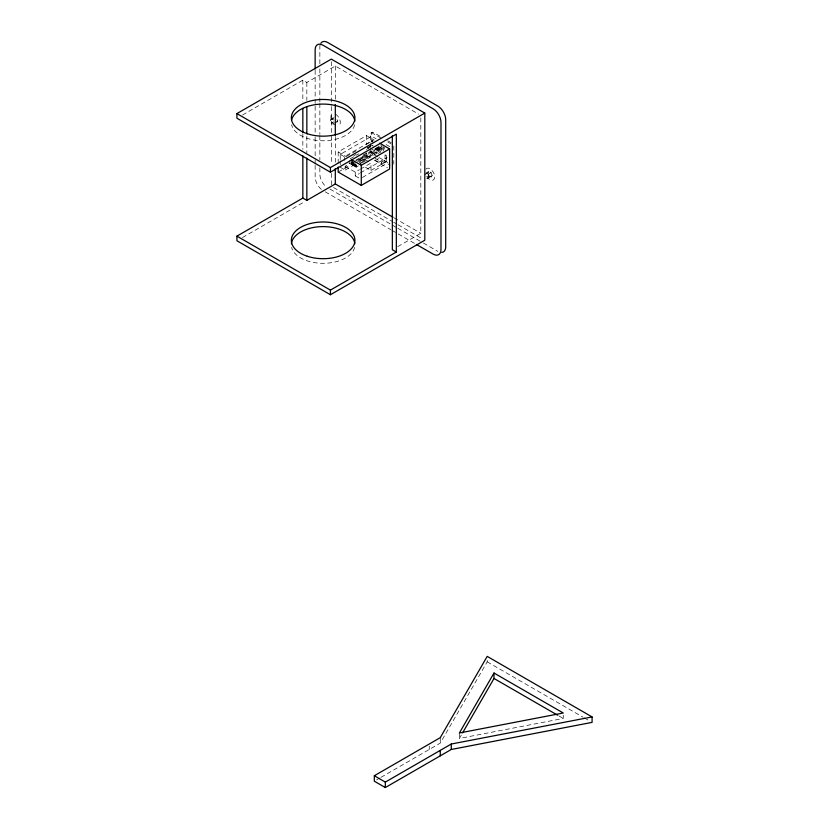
<?xml version="1.0" encoding="UTF-8"?>
<svg xmlns="http://www.w3.org/2000/svg" width="829" height="829" viewBox="0 0 829 829"><rect width="100%" height="100%" fill="white"/><g stroke="black" fill="none" stroke-linecap="round" stroke-linejoin="round"><path stroke-width="0.62" stroke-dasharray="4.14 3.11" d="M333.445 117.469L330.243 120.246L331.341 123.086L333.548 124.35M336.698 122.537L337.797 120.972L336.957 119.573M424.624 174.732L428.614 172.494L428.873 171.354L431.07 172.619L432.178 175.458L428.189 177.696L427.93 178.846L425.723 177.572L428.873 175.758L431.07 177.023L427.93 178.846M431.07 177.023L432.178 175.458M381.039 777.312L440.261 743.116L487.203 661.822L487.203 657.47M563.254 715.178L563.254 718.453L459.38 738.442L461.95 733.997M242.514 114.993L302.844 80.154L306.844 82.465L335.31 66.03L418.593 114.112M330.243 120.246L333.393 118.423L334.232 119.822M331.341 123.086L333.445 121.873M334.647 122.785L337.797 120.972M338.18 163.251L338.18 151.925L366.501 135.583L374.2 140.028M370.884 133.168L372.563 132.205M340.232 159.52L340.232 154.381L371.693 136.215L376.128 138.775M340.232 154.381L344.325 156.743L372.635 140.391L373.423 140.847L370.148 142.733M366.656 144.205L371.693 141.303M346.201 156.567L355.993 150.909M370.677 145.873L366.656 148.204L368.231 149.106L368.231 147.116M353.859 155.769L356.045 154.505M367.858 147.697L371.123 145.811M350.128 158.836L358.843 153.811M366.459 149.407L372.998 145.635M363.268 154.888L369.827 151.096M340.232 167.24L345.175 170.09L345.175 166.318L381.288 145.386M354.988 161.479L350.615 164.007L351.403 164.463L353.589 163.199M355.931 160.93L382.076 145.842A4.446 2.57 -60 0 1 378.926 151.292L359.226 162.66M338.18 172.049L353.434 163.251M369.796 157.614L366.501 155.707L357.786 160.733L382.863 146.298M352.18 161.282L352.18 164.909L356.563 162.391M357.506 161.842L383.64 146.754A4.446 2.57 -60 0 1 380.501 152.204L378.314 153.458M352.18 164.909L352.967 165.365L355.164 164.101M359.382 161.665L384.428 147.199A4.446 2.57 -60 0 1 382.863 151.261M345.175 170.09L355.662 164.038M360.905 161.013L376.635 151.935L376.635 154.349M353.755 163.396L353.755 165.821L358.138 163.292M353.755 165.821L354.543 166.277L356.729 165.012M361.112 162.484L379.713 151.748A4.446 2.57 -60 0 0 382.438 148.36M355.33 164.308L355.33 166.733L360.802 163.572M361.9 162.94L367.371 159.779M355.33 166.733L356.118 167.189L358.304 165.924M360.491 172.878L386.708 157.738L386.708 161.375L384.811 160.287L381.672 162.101L375.382 158.474L375.382 160.287L378.521 158.474M345.175 166.318L355.247 172.131L359.434 169.707M360.491 169.106L370.977 163.044L370.977 170.453L364.263 166.588M385.039 154.826L386.615 155.728L386.615 159.728L385.039 158.816L385.039 154.826L387.06 153.666M242.472 237.54L304.668 201.634M355.247 172.131L355.247 175.903L359.434 173.489M385.039 158.816L387.06 157.655M375.382 160.287L381.672 163.914L384.811 162.101L390.065 165.137M370.977 170.453L386.708 161.375M362.356 177.51L387.309 163.106M428.873 171.354L425.723 173.168L427.93 174.442L431.07 172.619M428.189 177.696L431.339 175.883M397.816 246.586L420.811 233.312L420.811 116.671M376.563 779.902L379.92 777.954M428.614 172.494L427.774 172.919L428.873 175.758M333.548 119.946L331.341 118.671M380.003 136.257L373.34 132.412A2.228 1.285 60 0 0 371.775 133.324L371.775 141.8M387.775 140.743L392.221 143.313M381.122 138.174L372.242 133.044A2.228 1.285 60 0 0 370.667 133.956L370.667 142.433M387.785 142.018L391.122 143.945M386.107 144.536L390.542 147.096M371.693 145.293L373.257 146.205M371.693 149.075L376.635 151.935M377.786 156.774L373.34 154.204A2.228 1.285 60 0 1 371.775 151.479M378.894 157.417L387.775 162.546M374.2 160.152L387.402 167.779M368.739 161.759L360.905 157.23L360.905 164.65M338.18 151.925L345.89 156.37M349.04 163.095L349.828 163.551L349.828 159.914M355.247 175.903L359.206 178.194M394.169 217.923L420.811 233.312M333.548 187.541L392.531 221.592M393.651 222.234L396.987 224.162M398.096 224.804L422.583 238.939M329.952 189.095L396.687 227.623M397.796 228.265L422.262 242.389M423.381 243.032L437.836 251.384M325.237 191.82L390.853 229.706M391.962 230.348L415.319 243.83M487.203 661.822L583.15 717.23M584.269 717.873L589.844 721.085M558.787 715.873L563.254 718.453M429.028 177.271L427.93 174.442M459.38 732.991L459.38 738.442M440.261 737.665L440.261 743.116M429.256 746.204L429.256 749.478M393.796 146.039L393.796 164.194M384.811 160.287L384.811 162.101M381.672 162.101L381.672 163.914M370.667 143.645L370.667 147.272M370.667 148.484L370.667 152.121A2.228 1.285 60 0 0 372.242 154.847M366.501 135.583L366.501 144.381M366.501 153.189L366.501 155.707M356.118 164.764L356.118 167.189M354.543 162.639L354.543 166.277M352.967 161.738L352.967 165.365M351.403 160.826L351.403 164.463M344.325 156.743L344.325 160.37M340.232 160.805L340.232 164.67M335.31 66.03L335.31 99.356M335.31 136.516L335.31 162.152M331.32 61.678L331.32 105.345M331.32 106.63L331.32 164.422M331.32 173.406L331.32 184.971M319.859 63.74L319.859 47.046A11.119 6.425 60 0 1 320.471 43.896M319.859 68.88L319.859 102.268M319.859 103.552L319.859 134.381M319.859 135.655L319.859 160.059M319.859 167.769L319.859 174.194A11.119 6.425 60 0 0 326.098 186.68M315.144 70.32L315.144 104.993M315.144 106.278L315.144 135.811M315.144 137.096L315.144 158.93M315.144 160.215L315.144 164.069M315.144 165.354L315.144 176.909A11.119 6.425 60 0 0 321.383 189.395M306.844 82.465L306.844 100.413M306.844 136.298L306.844 152.961M302.844 80.154L302.844 101.946M302.844 133.987L302.844 149.365M354.636 124.806A31.782 18.352 0 0 1 323.123 140.775A31.782 18.352 0 0 1 291.611 124.806M354.636 247.343A31.782 18.352 0 0 1 323.123 263.311A31.782 18.352 0 0 1 291.611 247.343M425.888 169.106A6.673 3.855 60 0 1 433.007 171.769A6.673 3.855 60 0 1 433.007 180.111A6.673 3.855 60 0 1 425.888 174.556M335.59 125.148A6.673 3.855 60 0 1 331.03 118.474A6.673 3.855 60 0 1 333.237 113.614M335.59 114.247A6.673 3.855 60 0 1 340.149 120.92A6.673 3.855 60 0 1 337.952 125.78M372.635 140.391A4.446 2.57 -60 0 1 372.211 142.453M380.863 147.448A4.446 2.57 -60 0 1 378.138 150.837M380.076 146.992A4.446 2.57 -60 0 1 377.35 150.381M379.288 146.536A4.446 2.57 -60 0 1 376.563 149.925M378.501 146.091A4.446 2.57 -60 0 1 375.775 149.479M376.563 147.624A4.446 2.57 -60 0 1 374.998 149.023"/><path stroke-width="1.24" d="M494.001 673.024L459.38 732.991L563.254 713.002L494.001 673.024L494.001 678.474L462.582 732.888M236.918 236.141L330.419 290.109L396.335 252.047L396.335 134.132L330.419 172.194L236.918 118.215L236.918 113.604L331.32 59.108L424.811 113.086L424.811 240.223L330.419 294.73L236.918 240.752L236.918 236.141L302.844 198.079L306.844 200.38L335.31 183.945L393.05 217.281M236.918 113.604L330.419 167.582L424.811 113.086M351.392 159.551L361.289 165.272L389.609 148.919L389.609 169.043L361.289 185.395L338.18 172.049L338.18 167.023M374.314 775.747L440.261 737.665L487.203 656.381L592.082 716.93L592.082 722.38L451.277 749.478L385.33 787.55L374.314 781.198L374.314 775.747L385.33 782.099L451.277 744.027L592.082 716.93M379.703 143.199L389.609 148.919M416.438 244.472L433.121 254.109A11.119 6.425 60 0 0 440.987 249.57L440.987 122.423A11.119 6.425 60 0 0 433.121 108.796L323.009 45.232A11.119 6.425 60 0 0 315.144 49.771L315.144 69.035M396.335 252.047L392.345 249.747L392.345 135.676M494.001 678.474L557.668 715.23M451.277 744.027L451.277 749.478M440.261 750.38L440.261 755.83M385.33 782.099L385.33 787.55M361.289 165.272L361.289 185.395M335.31 104.475L335.31 135.241M335.31 168.567L335.31 183.945M330.419 167.582L330.419 172.194M330.419 290.109L330.419 294.73M306.844 106.817L306.844 133.728M306.844 158.09L306.844 200.38M302.844 108.35L302.844 132.713M302.844 155.779L302.844 198.079M291.611 120.05A31.782 18.352 0 0 1 324.17 104.091A31.782 18.352 0 0 1 354.843 121.241M291.404 243.778A31.782 18.352 0 0 1 323.123 226.607A31.782 18.352 0 0 1 354.843 243.778M441.774 252.441A11.119 6.425 60 0 0 445.701 246.845L445.701 119.697A11.119 6.425 60 0 0 437.836 106.071L327.724 42.507A11.119 6.425 60 0 0 320.916 43.108M307.227 133.707A31.782 18.352 0 0 0 354.905 117.811A31.782 18.352 0 0 0 307.227 101.926A31.782 18.352 0 0 0 307.227 133.707M307.227 256.234A31.782 18.352 0 0 0 354.905 240.348A31.782 18.352 0 0 0 307.227 224.452A31.782 18.352 0 0 0 307.227 256.234"/></g></svg>
